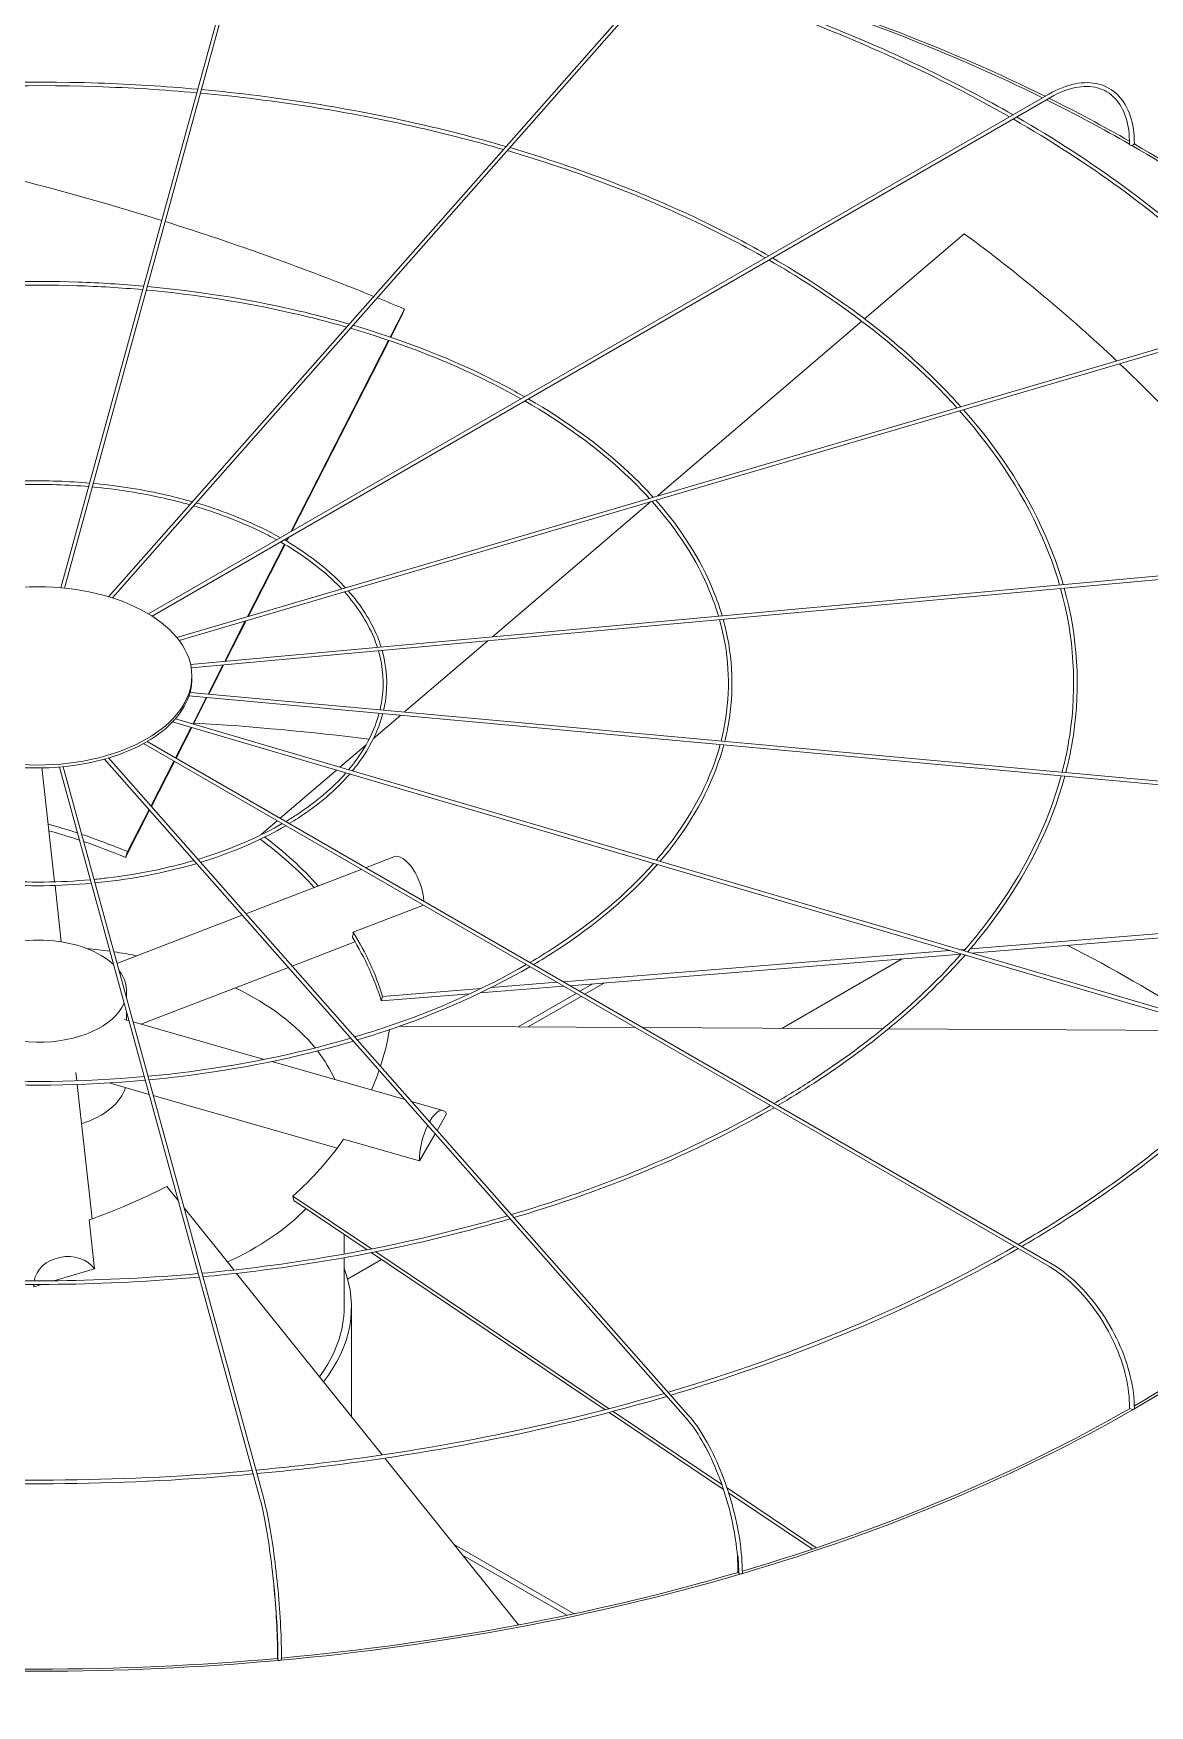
# Model space of a CAD drawing. Header units: millimetres. Extents: x -312439 to 477422, y -331570 to 212570.
# Drawn here: x 399142 to 399330.9, y 106191.7 to 106474.6 of the extents above; entities that cross this region are included whole.
import ezdxf

# ---------------------------------------------------------------- set-up
doc = ezdxf.new("R2010")
doc.units = ezdxf.units.MM

msp = doc.modelspace()

# ---------------------------------------------------------------- linework, layer by layer
at = {"color": 0, "linetype": 'Continuous', "lineweight": 0, "extrusion": (0, 0.816497, 0.57735)}
for p, q in [((399180.273, 106503.379), (399146.652, 106380.821)), ((399180.864, 106503.217), (399147.271, 106380.762)), ((399252.413, 106489.98), (399154.731, 106379.295)), ((399252.872, 106489.575), (399155.372, 106379.096)), ((399161.482, 106376.385), (399313.799, 106464.325)), ((399162.073, 106376.019), (399314.105, 106463.794)), ((399299.509, 106440.722), (399282.65, 106426.318)), ((399358.409, 106428.956), (399166.243, 106372.426)), ((399166.652, 106371.908), (399358.582, 106428.369)), ((399202.36, 106423.241), (399204.779, 106427.982)), ((399204.408, 106427.015), (399202.465, 106423.206)), ((399204.408, 106427.015), (399204.779, 106427.982)), ((399282.174, 106425.911), (399247.579, 106396.353)), ((399185.544, 106390.277), (399202.079, 106422.69)), ((399202.184, 106422.655), (399185.718, 106390.377)), ((399246.439, 106395.379), (399219.689, 106372.524)), ((399381.886, 106387.356), (399168.587, 106367.851)), ((399381.942, 106386.746), (399168.701, 106367.246)), ((399178.238, 106375.954), (399184.478, 106388.187)), ((399184.572, 106388.131), (399178.382, 106375.997)), ((399184.757, 106388.734), (399185.033, 106389.275)), ((399185.207, 106389.375), (399184.851, 106388.678)), ((399174.374, 106368.38), (399177.855, 106375.203)), ((399177.999, 106375.246), (399174.503, 106368.392)), ((399218.883, 106371.835), (399204.799, 106359.801)), ((399171.548, 106362.842), (399174.045, 106367.735)), ((399174.174, 106367.747), (399171.666, 106362.831)), ((399168.804, 106365.412), (399168.804, 106365.913)), ((399168.32, 106362.522), (399381.886, 106342.993)), ((399168.5, 106363.12), (399381.942, 106343.603)), ((399168.957, 106357.763), (399171.249, 106362.254)), ((399171.366, 106362.243), (399169.064, 106357.731)), ((399166.013, 106358.629), (399358.582, 106301.98)), ((399204.148, 106359.246), (399199.542, 106355.31)), ((399165.553, 106358.126), (399358.409, 106301.392)), ((399166.038, 106352.04), (399168.674, 106357.207)), ((399168.781, 106357.176), (399166.133, 106351.986)), ((399160.632, 106354.455), (399313.799, 106266.024)), ((399161.251, 106354.804), (399314.105, 106266.554)), ((399198.28, 106354.232), (399193.844, 106350.442)), ((399146.391, 106350.481), (399180.273, 106226.97)), ((399180.864, 106227.132), (399147.01, 106350.537)), ((399154.045, 106351.831), (399252.413, 106240.369)), ((399252.872, 106240.774), (399154.696, 106352.019)), ((399161.877, 106343.882), (399165.76, 106351.494)), ((399165.855, 106351.439), (399161.954, 106343.794)), ((399193.288, 106349.967), (399183.748, 106341.816)), ((399143.491, 106349.898), (399145.585, 106331.065)), ((399161.655, 106343.208), (399157.573, 106335.205)), ((399157.943, 106336.172), (399161.577, 106343.296)), ((399180.536, 106339.031), (399180.55, 106339.083)), ((399183.254, 106341.394), (399180.55, 106339.083)), ((399157.573, 106335.205), (399157.943, 106336.172)), ((399197.481, 106333.18), (399177.952, 106325.667)), ((399203.01, 106335.306), (399198.217, 106333.462)), ((399145.653, 106330.455), (399146.714, 106320.909)), ((399177.342, 106325.433), (399156.135, 106317.276)), ((399196.116, 106322.53), (399208.005, 106327.104)), ((399300.553, 106319.737), (399366.113, 106325.04)), ((399365.686, 106324.247), (399300.744, 106318.994)), ((399196.414, 106320.924), (399185.756, 106316.824)), ((399231.643, 106314.163), (399297.02, 106319.451)), ((399298.975, 106318.851), (399232.795, 106313.498)), ((399298.723, 106319.589), (399299.686, 106319.667)), ((399185.146, 106316.59), (399160.197, 106306.993)), ((399289.015, 106318.046), (399268.634, 106306.278)), ((399231.721, 106313.412), (399217.59, 106312.269)), ((399219.45, 106313.177), (399230.569, 106314.076)), ((399236.639, 106313.809), (399234.448, 106312.544)), ((399235.314, 106312.044), (399238.653, 106313.972)), ((399157.761, 106312.566), (399157.761, 106311.347)), ((399215.853, 106312.128), (399200.866, 106310.916)), ((399200.866, 106310.916), (399201.072, 106311.691)), ((399201.072, 106311.691), (399217.787, 106313.043)), ((399233.835, 106312.191), (399224.025, 106306.527)), ((399225.74, 106306.517), (399234.701, 106311.691)), ((399158.161, 106307.574), (399157.371, 106307.8)), ((399157.761, 106309.032), (399157.761, 106307.689)), ((399181.069, 106301.03), (399158.85, 106307.378)), ((399243.837, 106306.416), (399203.94, 106306.638)), ((399285.696, 106306.184), (399245.073, 106306.41)), ((399343.209, 106305.864), (399286.656, 106306.178)), ((399204.881, 106294.227), (399182.346, 106300.665)), ((399149.328, 106297.401), (399149.172, 106298.805)), ((399151.924, 106274.056), (399149.396, 106296.79)), ((399161.584, 106295.099), (399154.788, 106297.041)), ((399193.394, 106286.012), (399162.273, 106294.902)), ((399211.302, 106292.393), (399205.974, 106293.915)), ((399211.897, 106291.831), (399210.293, 106289.02)), ((399209.973, 106288.458), (399207.341, 106283.848)), ((399207.341, 106283.848), (399194.49, 106287.519)), ((399166.521, 106277.1), (399164.565, 106279.54)), ((399186.079, 106277.125), (399185.914, 106277.886)), ((399185.914, 106277.886), (399199.198, 106268.959)), ((399198.448, 106268.813), (399186.079, 106277.125)), ((399152.33, 106265.612), (399151.412, 106273.873)), ((399175.91, 106265.393), (399167.486, 106275.897)), ((399194.586, 106268.094), (399194.586, 106271.408)), ((399238.721, 106241.749), (399199.168, 106268.329)), ((399199.916, 106268.476), (399239.418, 106241.931)), ((399145.467, 106263.572), (399152.33, 106265.612)), ((399194.586, 106259.123), (399194.586, 106267.472)), ((399200.894, 106267.169), (399195.171, 106263.864)), ((399142.035, 106262.948), (399142.078, 106262.565)), ((399142.078, 106262.565), (399143.366, 106262.948)), ((399201.003, 106234.105), (399176.364, 106264.828)), ((399195.811, 106240.58), (399195.811, 106259.123)), ((399258.766, 106228.278), (399239.399, 106241.293)), ((399240.095, 106241.476), (399258.477, 106229.123)), ((399224.076, 106205.336), (399201.447, 106233.552)), ((399259.365, 106228.526), (399274.456, 106218.384)), ((399273.811, 106218.168), (399259.639, 106227.692)), ((399233.524, 106207.235), (399213.092, 106219.032)), ((399214.586, 106217.169), (399232.257, 106206.967))]:
    msp.add_line(p, q, dxfattribs=at)
at = {"color": 0, "linetype": 'Continuous', "lineweight": 0}
for centre, major_axis, ratio, start_param, end_param in [((399142.786, 106348.902), (-261.613, 0), 0.5773503, 4.0051997, 4.2408431), ((399142.786, 106348.902), (-262.225, 0), 0.5773503, 4.0050166, 4.2406095), ((399142.786, 106348.902), (-261.613, 0), 0.5773503, 3.9286416, 4.0018792), ((399142.786, 106348.902), (-262.225, 0), 0.5773503, 3.9309746, 4.001704), ((399143.156, 106307.185), (-236.033, 90.421), 0.5343599, 4.8289255, 5.0170065), ((399327.774, 106455.83), (0.306, -0.004), 0.5683066, 3.1415927, 3.9346429), ((399327.774, 106455.83), (0.306, -0.004), 0.5683066, 3.9346429, 5.5054392), ((399142.786, 106348.902), (-261.613, 0), 0.5773503, 3.7066773, 3.9265771), ((399327.99, 106455.955), (-0.306, 0), 0.5773503, 1.8326303, 3.1415927), ((399142.786, 106348.902), (-262.225, 0), 0.5773503, 3.705131, 3.9265633), ((399143.156, 106307.185), (-236.033, 90.421), 0.5343599, 4.6778989, 4.8264893), ((399142.991, 106306.993), (244.29, -64.884), 0.7560981, 0.9482496, 1.0897919), ((399143.156, 106307.185), (-236.033, 90.421), 0.5343599, 4.655659, 4.6753292), ((399142.991, 106306.993), (244.29, -64.884), 0.7560981, 0.7473423, 0.9452164), ((399142.677, 106365.412), (-26.126, 0), 0.5773503, 2.9880814, 3.1415927), ((399142.677, 106365.412), (-26.126, 0), 0.5773503, 2.6739221, 2.9809447), ((399142.677, 106365.412), (-26.126, 0), 0.5773503, 2.3597628, 2.6667854), ((399142.786, 106207.662), (-261.613, 0), 0.5773503, 4.4965959, 4.611374), ((399142.677, 106365.412), (-26.126, 0), 0.5773503, 2.0456036, 2.3526262), ((399142.677, 106365.412), (-26.126, 0), 0.5773503, 1.417285, 1.7243076), ((399137.997, 106349.287), (-5.494, -0.611), 0.8148193, 3.1415927, 3.239858), ((399142.677, 106365.412), (-26.126, 0), 0.5773503, 1.7314443, 2.0384669), ((399143.156, 106307.185), (56.639, -21.698), 0.5343599, 1.6636456, 1.7494756), ((399142.786, 106306.218), (-56.639, 21.698), 0.5343599, 4.7930664, 4.8825345), ((399143.156, 106307.185), (56.639, -21.698), 0.5343599, 1.5140664, 1.6514841), ((399142.991, 106306.993), (58.621, -15.57), 0.7560981, 1.0889957, 1.0897919), ((399142.991, 106306.993), (58.621, -15.57), 0.7560981, 0.8588781, 1.0770864), ((399142.786, 106306.218), (-56.639, 21.698), 0.5343599, 4.655659, 4.78086), ((399142.786, 106306.218), (58.621, -15.57), 0.7560981, 0.8715668, 1.0888975), ((399204.995, 106330.147), (-1.984, 5.159), 0.4527097, 4.0715694, 6.2831853), ((399142.786, 106306.218), (58.621, -15.57), 0.7560981, 0.4379774, 0.6726233), ((399142.991, 106306.993), (58.621, -15.57), 0.7560981, 0.4379774, 0.6748983), ((399142.786, 106312.566), (-14.976, 0), 0.5773503, 3.6916997, 5.4977871), ((399142.786, 106290.253), (-51.8, 0), 0.5773503, 4.4755897, 4.5522282), ((399142.786, 106290.253), (-51.8, 0), 0.5773503, 4.3841689, 4.46244), ((399142.786, 106207.662), (-261.613, 0), 0.5773503, 3.867145, 3.9833748), ((399142.786, 106312.566), (-14.976, 0), 0.5773503, 3.0357663, 3.5615783), ((399142.786, 106312.566), (-14.976, 0), 0.5773503, 0.1968015, 2.9056449), ((399142.786, 106290.253), (-51.8, 0), 0.5773503, 3.5810046, 4.0125195), ((399142.621, 106306.979), (59.282, 12.821), 0.7719474, 5.8595474, 5.99043), ((399142.786, 106290.253), (-51.8, 0), 0.5773503, 3.3906549, 3.5616615), ((399142.621, 106306.979), (59.282, 12.821), 0.7719474, 5.7736505, 5.8452628), ((399142.786, 106297.658), (-14.976, 0), 0.5773503, 2.0838772, 2.9778132), ((399209.784, 106287.078), (1.518, 5.315), 0.3621096, 5.9116388, 7.2697762), ((399209.784, 106287.078), (1.518, 5.315), 0.3621096, 1.1204156, 2.3231422), ((399142.621, 106306.979), (59.282, 12.821), 0.7719474, 5.3512156, 5.5881365), ((399142.415, 106307.158), (-56.425, -22.248), 0.5660586, 1.5074553, 1.7443762), ((399142.786, 106348.902), (-262.225, 0), 0.5773503, 2.0421116, 2.6702774), ((399142.786, 106348.902), (-261.613, 0), 0.5773503, 2.358999, 2.669365), ((399142.786, 106290.253), (-51.8, 0), 0.5773503, 2.2375498, 2.6358707), ((399147.575, 106263.149), (5.494, 0.611), 0.8148193, 0.440938, 2.9148909), ((399142.786, 106259.123), (-53.025, 0), 0.5773503, 2.7158894, 3.3569527), ((399147.575, 106263.149), (5.494, 0.611), 0.8148193, 3.0505707, 3.1356266), ((399142.786, 106259.123), (-51.8, 0), 0.5773503, 2.7364581, 3.1415927), ((399142.786, 106348.902), (-261.613, 0), 0.5773503, 2.0437737, 2.355024), ((399327.774, 106242.099), (-0.306, 0.004), 0.5862544, 0, 0.7932918), ((399327.99, 106241.974), (-0.306, 0), 0.5773503, 0.261834, 3.1415927), ((399142.786, 106348.902), (-261.613, 0), 0.5773503, 1.7289191, 2.0406845), ((399261.517, 106214.306), (-0.306, 0.003), 0.5885883, 0, 0.4763277), ((399261.656, 106214.148), (-0.306, 0), 0.5773503, 0, 3.1415927), ((399142.786, 106348.902), (-262.225, 0), 0.5773503, 1.7280308, 2.0415976), ((399142.786, 106348.902), (-262.225, 0), 0.5773503, 1.4139544, 1.727034), ((399142.786, 106348.902), (-261.613, 0), 0.5773503, 1.41439, 1.726367), ((399183.627, 106199.694), (-0.306, 0.001), 0.5898153, 0, 0.1588369), ((399183.675, 106199.519), (-0.306, 0), 0.5773503, 0, 3.1415927)]:
    msp.add_ellipse(centre, major_axis=major_axis, ratio=ratio, start_param=start_param, end_param=end_param, dxfattribs=at)
msp.add_ellipse((399142.677, 106365.913), major_axis=(-26.126, 0), ratio=0.5773503, dxfattribs=at)
at = {"color": 3, "linetype": 'Continuous', "lineweight": 0}
for start_param, end_param in [(0, 2.3561945), (2.3561945, 3.1415927)]:
    msp.add_ellipse((399142.786, 106208.162), major_axis=(-262.225, 0), ratio=0.5773503, start_param=start_param, end_param=end_param, dxfattribs=at)
at = {"color": 0, "linetype": 'Continuous', "lineweight": 0}
for points, knots in [([(399307.15, 106460.486), (399302.547, 106463.115), (399297.755, 106465.633), (399279.257, 106474.573), (399264.434, 106480.226), (399248.699, 106484.846)], [4.71777189, 4.71777189, 4.71777189, 4.71777189, 4.80086127, 4.80086127, 5.02732174, 5.02732174, 5.02732174, 5.02732174]), ([(399307.764, 106460.84), (399303.15, 106463.486), (399298.345, 106466.02), (399279.796, 106475.016), (399264.929, 106480.703), (399249.146, 106485.353)], [4.71590946, 4.71590946, 4.71590946, 4.71590946, 4.79913358, 4.79913358, 5.02600568, 5.02600568, 5.02600568, 5.02600568]), ([(399169.792, 106465.17), (399164.208, 106465.673), (399158.582, 106466.021), (399140.465, 106466.633), (399127.911, 106466.283), (399115.563, 106465.17)], [5.34296141, 5.34296141, 5.34296141, 5.34296141, 5.43938168, 5.43938168, 5.65261288, 5.65261288, 5.65261288, 5.65261288]), ([(399169.627, 106464.57), (399164.02, 106465.073), (399158.371, 106465.419), (399140.362, 106466.015), (399127.944, 106465.666), (399115.728, 106464.57)], [5.34359392, 5.34359392, 5.34359392, 5.34359392, 5.44060854, 5.44060854, 5.65198037, 5.65198037, 5.65198037, 5.65198037]), ([(399328.297, 106455.955), (399328.297, 106457.68), (399328.06, 106459.275), (399327.127, 106462.054), (399326.428, 106463.238), (399324.63, 106465.058), (399323.531, 106465.694), (399321.063, 106466.346), (399319.697, 106466.363), (399316.832, 106465.794), (399315.333, 106465.206), (399313.825, 106464.34), (399313.812, 106464.333), (399313.799, 106464.325)], [3.1415927, 3.1415927, 3.1415927, 3.1415927, 3.4557519, 3.4557519, 3.7699112, 3.7699112, 4.0826965, 4.0826965, 4.3954482, 4.3954482, 4.7096075, 4.7096075, 4.712389, 4.712389, 4.712389, 4.712389]), ([(399221.516, 106454.971), (399216.863, 106456.322), (399212.105, 106457.553), (399195.344, 106461.384), (399182.907, 106463.351), (399170.247, 106464.514)], [5.03177949, 5.03177949, 5.03177949, 5.03177949, 5.12085286, 5.12085286, 5.34001919, 5.34001919, 5.34001919, 5.34001919]), ([(399221.964, 106455.478), (399217.301, 106456.838), (399212.533, 106458.078), (399195.682, 106461.949), (399183.159, 106463.938), (399170.411, 106465.114)], [5.03001504, 5.03001504, 5.03001504, 5.03001504, 5.11913743, 5.11913743, 5.33939405, 5.33939405, 5.33939405, 5.33939405]), ([(399314.105, 106463.794), (399315.543, 106464.624), (399316.974, 106465.185), (399319.674, 106465.72), (399320.941, 106465.695), (399323.192, 106465.082), (399324.178, 106464.494), (399325.801, 106462.801), (399326.437, 106461.692), (399327.282, 106459.045), (399327.49, 106457.507), (399327.468, 106455.834)], [1.5707963, 1.5707963, 1.5707963, 1.5707963, 1.8880644, 1.8880644, 2.2053324, 2.2053324, 2.5226004, 2.5226004, 2.8398685, 2.8398685, 3.1571365, 3.1571365, 3.1571365, 3.1571365]), ([(399350.992, 106426.774), (399348.26, 106429.836), (399345.326, 106432.838), (399332.636, 106444.734), (399321.26, 106453.047), (399308.377, 106460.487)], [4.40270972, 4.40270972, 4.40270972, 4.40270972, 4.47899466, 4.47899466, 4.71221436, 4.71221436, 4.71221436, 4.71221436]), ([(399350.342, 106426.583), (399347.605, 106429.636), (399344.666, 106432.629), (399331.985, 106444.464), (399320.627, 106452.733), (399307.765, 106460.134)], [4.40451603, 4.40451603, 4.40451603, 4.40451603, 4.48100319, 4.48100319, 4.71406654, 4.71406654, 4.71406654, 4.71406654]), ([(399265.826, 106436.628), (399262.433, 106438.558), (399258.904, 106440.409), (399245.096, 106447.078), (399233.973, 106451.317), (399222.166, 106454.781)], [4.7196458, 4.7196458, 4.7196458, 4.7196458, 4.80114658, 4.80114658, 5.02763075, 5.02763075, 5.02763075, 5.02763075]), ([(399266.44, 106436.982), (399263.036, 106438.929), (399259.494, 106440.795), (399245.634, 106447.521), (399234.468, 106451.795), (399222.613, 106455.288)], [4.71715813, 4.71715813, 4.71715813, 4.71715813, 4.79884427, 4.79884427, 5.02587671, 5.02587671, 5.02587671, 5.02587671]), ([(399298.275, 106411.266), (399296.264, 106413.497), (399294.109, 106415.685), (399284.643, 106424.513), (399276.108, 106430.721), (399266.441, 106436.276)], [4.40671458, 4.40671458, 4.40671458, 4.40671458, 4.48133637, 4.48133637, 4.71470569, 4.71470569, 4.71470569, 4.71470569]), ([(399298.926, 106411.458), (399296.919, 106413.698), (399294.769, 106415.894), (399285.294, 106424.783), (399276.741, 106431.035), (399267.054, 106436.63)], [4.40429576, 4.40429576, 4.40429576, 4.40429576, 4.47865981, 4.47865981, 4.7122362, 4.7122362, 4.7122362, 4.7122362]), ([(399160.652, 106431.853), (399156.978, 106432.182), (399153.278, 106432.41), (399141.268, 106432.817), (399132.918, 106432.588), (399124.703, 106431.853)], [5.34408303, 5.34408303, 5.34408303, 5.34408303, 5.43906993, 5.43906993, 5.65149126, 5.65149126, 5.65149126, 5.65149126]), ([(399160.487, 106431.253), (399156.79, 106431.582), (399153.066, 106431.808), (399141.166, 106432.199), (399132.951, 106431.972), (399124.868, 106431.253)], [5.34503474, 5.34503474, 5.34503474, 5.34503474, 5.44090812, 5.44090812, 5.65053954, 5.65053954, 5.65053954, 5.65053954]), ([(399194.991, 106424.915), (399191.96, 106425.789), (399188.863, 106426.587), (399177.788, 106429.115), (399169.522, 106430.423), (399161.107, 106431.197)], [5.03439168, 5.03439168, 5.03439168, 5.03439168, 5.12127422, 5.12127422, 5.3396756, 5.3396756, 5.3396756, 5.3396756]), ([(399195.439, 106425.422), (399192.398, 106426.306), (399189.29, 106427.112), (399178.126, 106429.68), (399169.774, 106431.01), (399161.272, 106431.797)], [5.03173968, 5.03173968, 5.03173968, 5.03173968, 5.11870396, 5.11870396, 5.33874043, 5.33874043, 5.33874043, 5.33874043]), ([(399224.511, 106412.775), (399222.326, 106414.009), (399220.057, 106415.194), (399210.937, 106419.594), (399203.517, 106422.418), (399195.641, 106424.726)], [4.72327264, 4.72327264, 4.72327264, 4.72327264, 4.80171455, 4.80171455, 5.02817129, 5.02817129, 5.02817129, 5.02817129]), ([(399225.126, 106413.13), (399222.929, 106414.38), (399220.647, 106415.581), (399211.476, 106420.036), (399204.012, 106422.896), (399196.089, 106425.232)], [4.71952861, 4.71952861, 4.71952861, 4.71952861, 4.7982649, 4.7982649, 5.02554265, 5.02554265, 5.02554265, 5.02554265]), ([(399246.214, 106395.951), (399244.928, 106397.363), (399243.555, 106398.75), (399237.303, 106404.572), (399231.594, 106408.716), (399225.128, 106412.424)], [4.41096312, 4.41096312, 4.41096312, 4.41096312, 4.4820009, 4.4820009, 4.71586354, 4.71586354, 4.71586354, 4.71586354]), ([(399246.867, 106396.143), (399245.585, 106397.564), (399244.216, 106398.958), (399237.954, 106404.842), (399232.228, 106409.031), (399225.741, 106412.777)], [4.40730528, 4.40730528, 4.40730528, 4.40730528, 4.47799052, 4.47799052, 4.71216027, 4.71216027, 4.71216027, 4.71216027]), ([(399315.632, 106381.297), (399314.978, 106383.559), (399314.189, 106385.808), (399310.024, 106395.907), (399305.131, 106403.555), (399298.727, 106410.761)], [4.09258463, 4.09258463, 4.09258463, 4.09258463, 4.16074385, 4.16074385, 4.40108815, 4.40108815, 4.40108815, 4.40108815]), ([(399316.253, 106381.354), (399315.6, 106383.626), (399314.814, 106385.885), (399310.654, 106396.038), (399305.767, 106403.719), (399299.376, 106410.952)], [4.09145544, 4.09145544, 4.09145544, 4.09145544, 4.15925512, 4.15925512, 4.39870409, 4.39870409, 4.39870409, 4.39870409]), ([(399151.512, 106398.536), (399149.749, 106398.69), (399147.974, 106398.798), (399142.073, 106399.002), (399137.925, 106398.893), (399133.843, 106398.536)], [5.34742678, 5.34742678, 5.34742678, 5.34742678, 5.43812478, 5.43812478, 5.64814751, 5.64814751, 5.64814751, 5.64814751]), ([(399151.347, 106397.936), (399149.561, 106398.09), (399147.762, 106398.197), (399141.97, 106398.384), (399137.958, 106398.277), (399134.007, 106397.936)], [5.34934775, 5.34934775, 5.34934775, 5.34934775, 5.44178794, 5.44178794, 5.64622654, 5.64622654, 5.64622654, 5.64622654]), ([(399168.914, 106395.366), (399167.495, 106395.773), (399166.048, 106396.146), (399160.571, 106397.411), (399156.389, 106398.081), (399152.132, 106398.48)], [5.03687901, 5.03687901, 5.03687901, 5.03687901, 5.11739529, 5.11739529, 5.33679188, 5.33679188, 5.33679188, 5.33679188]), ([(399168.465, 106394.857), (399167.057, 106395.255), (399165.621, 106395.621), (399160.233, 106396.846), (399156.137, 106397.494), (399151.967, 106397.88)], [5.04221465, 5.04221465, 5.04221465, 5.04221465, 5.12251796, 5.12251796, 5.33864709, 5.33864709, 5.33864709, 5.33864709]), ([(399257.923, 106376.02), (399257.501, 106377.439), (399257.001, 106378.85), (399254.249, 106385.512), (399250.967, 106390.627), (399246.669, 106395.447)], [4.09685918, 4.09685918, 4.09685918, 4.09685918, 4.16111414, 4.16111414, 4.40251946, 4.40251946, 4.40251946, 4.40251946]), ([(399258.545, 106376.077), (399258.125, 106377.506), (399257.626, 106378.926), (399254.879, 106385.642), (399251.603, 106390.792), (399247.318, 106395.638)], [4.09510983, 4.09510983, 4.09510983, 4.09510983, 4.15888353, 4.15888353, 4.39893942, 4.39893942, 4.39893942, 4.39893942]), ([(399183.193, 106388.92), (399182.218, 106389.459), (399181.21, 106389.978), (399176.779, 106392.109), (399173.062, 106393.519), (399169.116, 106394.67)], [4.73414686, 4.73414686, 4.73414686, 4.73414686, 4.80339703, 4.80339703, 5.02979007, 5.02979007, 5.02979007, 5.02979007]), ([(399183.811, 106389.276), (399182.823, 106389.831), (399181.801, 106390.365), (399177.317, 106392.552), (399173.557, 106393.996), (399169.564, 106395.177)], [4.72658474, 4.72658474, 4.72658474, 4.72658474, 4.79652126, 4.79652126, 5.0245472, 5.0245472, 5.0245472, 5.0245472]), ([(399194.148, 106380.635), (399193.59, 106381.229), (399193.001, 106381.813), (399189.963, 106384.63), (399187.081, 106386.711), (399183.814, 106388.571)], [4.42373247, 4.42373247, 4.42373247, 4.42373247, 4.48397953, 4.48397953, 4.71933502, 4.71933502, 4.71933502, 4.71933502]), ([(399194.805, 106380.828), (399194.249, 106381.43), (399193.663, 106382.022), (399190.614, 106384.9), (399187.714, 106387.026), (399184.428, 106388.925)], [4.41624247, 4.41624247, 4.41624247, 4.41624247, 4.47598634, 4.47598634, 4.71193426, 4.71193426, 4.71193426, 4.71193426]), ([(399200.207, 106370.742), (399200.023, 106371.318), (399199.812, 106371.891), (399198.473, 106375.116), (399196.803, 106377.7), (399194.61, 106380.132)], [4.10975269, 4.10975269, 4.10975269, 4.10975269, 4.16221832, 4.16221832, 4.40682155, 4.40682155, 4.40682155, 4.40682155]), ([(399200.831, 106370.8), (399200.648, 106371.385), (399200.438, 106371.968), (399199.104, 106375.247), (399197.439, 106377.864), (399195.261, 106380.324)], [4.10592526, 4.10592526, 4.10592526, 4.10592526, 4.15777238, 4.15777238, 4.39963811, 4.39963811, 4.39963811, 4.39963811]), ([(399316.07, 106349.626), (399316.612, 106351.7), (399317.041, 106353.783), (399318.611, 106364.142), (399318.088, 106372.499), (399315.802, 106380.698)], [3.77736844, 3.77736844, 3.77736844, 3.77736844, 3.83971259, 3.83971259, 4.08656564, 4.08656564, 4.08656564, 4.08656564]), ([(399316.689, 106349.57), (399317.228, 106351.65), (399317.656, 106353.741), (399319.222, 106364.138), (399318.7, 106372.529), (399316.422, 106380.755)], [3.77834287, 3.77834287, 3.77834287, 3.77834287, 3.84027623, 3.84027623, 4.08549455, 4.08549455, 4.08549455, 4.08549455]), ([(399258.362, 106354.903), (399258.691, 106356.198), (399258.955, 106357.499), (399259.994, 106364.339), (399259.638, 106369.933), (399258.096, 106375.421)], [3.78111281, 3.78111281, 3.78111281, 3.78111281, 3.83956511, 3.83956511, 4.08781837, 4.08781837, 4.08781837, 4.08781837]), ([(399258.979, 106354.847), (399259.307, 106356.149), (399259.57, 106357.457), (399260.604, 106364.334), (399260.25, 106369.963), (399258.716, 106375.478)], [3.78251471, 3.78251471, 3.78251471, 3.78251471, 3.8404098, 3.8404098, 4.0861992, 4.0861992, 4.0861992, 4.0861992]), ([(399200.648, 106360.181), (399200.769, 106360.697), (399200.869, 106361.214), (399201.376, 106364.535), (399201.188, 106367.366), (399200.389, 106370.144)], [3.79241111, 3.79241111, 3.79241111, 3.79241111, 3.83910744, 3.83910744, 4.09159713, 4.09159713, 4.09159713, 4.09159713]), ([(399201.264, 106360.124), (399201.384, 106360.647), (399201.484, 106361.172), (399201.986, 106364.531), (399201.8, 106367.396), (399201.009, 106370.201)], [3.79485754, 3.79485754, 3.79485754, 3.79485754, 3.8407928, 3.8407928, 4.08828416, 4.08828416, 4.08828416, 4.08828416]), ([(399195.316, 106350.009), (399195.697, 106350.46), (399196.06, 106350.917), (399198.37, 106354.002), (399199.747, 106356.766), (399200.497, 106359.58)], [3.47410339, 3.47410339, 3.47410339, 3.47410339, 3.51894345, 3.51894345, 3.77424927, 3.77424927, 3.77424927, 3.77424927]), ([(399195.956, 106349.82), (399196.3, 106350.235), (399196.629, 106350.653), (399198.948, 106353.767), (399200.356, 106356.614), (399201.116, 106359.523)], [3.48078418, 3.48078418, 3.48078418, 3.48078418, 3.52099532, 3.52099532, 3.77722211, 3.77722211, 3.77722211, 3.77722211]), ([(399247.378, 106334.693), (399248.324, 106335.79), (399249.218, 106336.901), (399253.95, 106343.23), (399256.692, 106348.713), (399258.204, 106354.303)], [3.46491265, 3.46491265, 3.46491265, 3.46491265, 3.51947788, 3.51947788, 3.77207122, 3.77207122, 3.77207122, 3.77207122]), ([(399248.022, 106334.504), (399248.929, 106335.563), (399249.787, 106336.637), (399254.528, 106342.995), (399257.301, 106348.562), (399258.823, 106354.246)], [3.46836695, 3.46836695, 3.46836695, 3.46836695, 3.52050672, 3.52050672, 3.77360482, 3.77360482, 3.77360482, 3.77360482]), ([(399184.692, 106341.271), (399185.287, 106341.625), (399185.87, 106341.986), (399189.771, 106344.518), (399192.615, 106346.927), (399194.877, 106349.499)], [3.15594616, 3.15594616, 3.15594616, 3.15594616, 3.1998122, 3.1998122, 3.45718678, 3.45718678, 3.45718678, 3.45718678]), ([(399185.299, 106340.92), (399185.804, 106341.225), (399186.299, 106341.535), (399190.244, 106344.096), (399193.191, 106346.61), (399195.524, 106349.309)], [3.16311142, 3.16311142, 3.16311142, 3.16311142, 3.20013863, 3.20013863, 3.46418527, 3.46418527, 3.46418527, 3.46418527]), ([(399299.437, 106319.379), (399300.95, 106321.12), (399302.376, 106322.885), (399309.53, 106332.458), (399313.637, 106340.661), (399315.91, 106349.026)], [3.46185589, 3.46185589, 3.46185589, 3.46185589, 3.51965328, 3.51965328, 3.77134922, 3.77134922, 3.77134922, 3.77134922]), ([(399300.083, 106319.189), (399301.555, 106320.893), (399302.945, 106322.621), (399310.108, 106332.223), (399314.246, 106340.51), (399316.53, 106348.969)], [3.46418406, 3.46418406, 3.46418406, 3.46418406, 3.52033986, 3.52033986, 3.7723822, 3.7723822, 3.7723822, 3.7723822]), ([(399169.828, 106334.873), (399170.568, 106335.096), (399171.3, 106335.329), (399176.425, 106337.04), (399180.491, 106338.843), (399184.083, 106340.915)], [2.837842, 2.837842, 2.837842, 2.837842, 2.88061564, 2.88061564, 3.14113288, 3.14113288, 3.14113288, 3.14113288]), ([(399170.273, 106334.368), (399170.905, 106334.561), (399171.532, 106334.761), (399176.739, 106336.495), (399180.97, 106338.382), (399184.695, 106340.562)], [2.84298262, 2.84298262, 2.84298262, 2.84298262, 2.8793398, 2.8793398, 3.14846238, 3.14846238, 3.14846238, 3.14846238]), ([(399152.239, 106331.477), (399153.034, 106331.553), (399153.827, 106331.638), (399159.669, 106332.34), (399164.58, 106333.334), (399169.181, 106334.68)], [2.52003494, 2.52003494, 2.52003494, 2.52003494, 2.56128493, 2.56128493, 2.82541727, 2.82541727, 2.82541727, 2.82541727]), ([(399152.404, 106330.877), (399153.117, 106330.946), (399153.829, 106331.023), (399159.776, 106331.728), (399164.868, 106332.762), (399169.628, 106334.174)], [2.52186126, 2.52186126, 2.52186126, 2.52186126, 2.55867334, 2.55867334, 2.83065097, 2.83065097, 2.83065097, 2.83065097]), ([(399226.007, 106317.418), (399227.406, 106318.237), (399228.768, 106319.077), (399236.736, 106324.247), (399242.411, 106329.05), (399246.935, 106334.185)], [3.14877196, 3.14877196, 3.14877196, 3.14877196, 3.19991213, 3.19991213, 3.45646828, 3.45646828, 3.45646828, 3.45646828]), ([(399226.617, 106317.066), (399227.923, 106317.836), (399229.197, 106318.625), (399237.209, 106323.826), (399242.988, 106328.734), (399247.582, 106333.995)], [3.15241617, 3.15241617, 3.15241617, 3.15241617, 3.2000755, 3.2000755, 3.46000178, 3.46000178, 3.46000178, 3.46000178]), ([(399133.57, 106330.82), (399134.286, 106330.755), (399135.005, 106330.698), (399141.058, 106330.283), (399146.478, 106330.341), (399151.784, 106330.82)], [2.20116261, 2.20116261, 2.20116261, 2.20116261, 2.23802396, 2.23802396, 2.51122637, 2.51122637, 2.51122637, 2.51122637]), ([(399133.735, 106331.42), (399134.486, 106331.353), (399135.239, 106331.294), (399141.185, 106330.9), (399146.456, 106330.96), (399151.62, 106331.42)], [2.2030547, 2.2030547, 2.2030547, 2.2030547, 2.24193573, 2.24193573, 2.50933428, 2.50933428, 2.50933428, 2.50933428]), ([(399195.973, 106321.655), (399196.031, 106321.874), (399196.076, 106322.126), (399196.109, 106322.445), (399196.113, 106322.487), (399196.116, 106322.53)], [27.2141577, 27.2141577, 27.2141577, 27.2141577, 28.9150445, 28.9150445, 29.1719106, 29.1719106, 29.1719106, 29.1719106]), ([(399267.321, 106293.565), (399269.524, 106294.849), (399271.667, 106296.167), (399283.701, 106303.977), (399292.208, 106311.174), (399298.993, 106318.871)], [3.14637947, 3.14637947, 3.14637947, 3.14637947, 3.19994276, 3.19994276, 3.45622926, 3.45622926, 3.45622926, 3.45622926]), ([(399196.353, 106304.816), (399198.005, 106305.309), (399199.637, 106305.824), (399210.06, 106309.302), (399218.202, 106312.911), (399225.397, 106317.063)], [2.8326444, 2.8326444, 2.8326444, 2.8326444, 2.88031456, 2.88031456, 3.14136267, 3.14136267, 3.14136267, 3.14136267]), ([(399196.799, 106304.311), (399198.343, 106304.774), (399199.869, 106305.256), (399210.374, 106308.757), (399218.681, 106312.45), (399226.009, 106316.709)], [2.83524734, 2.83524734, 2.83524734, 2.83524734, 2.87967423, 2.87967423, 3.14504801, 3.14504801, 3.14504801, 3.14504801]), ([(399267.931, 106293.212), (399270.041, 106294.448), (399272.096, 106295.715), (399284.174, 106303.555), (399292.785, 106310.858), (399299.64, 106318.681)], [3.14882268, 3.14882268, 3.14882268, 3.14882268, 3.20005174, 3.20005174, 3.4585926, 3.4585926, 3.4585926, 3.4585926]), ([(399161.379, 106298.16), (399163.073, 106298.318), (399164.761, 106298.498), (399176.595, 106299.915), (399186.465, 106301.913), (399195.705, 106304.625)], [2.51666009, 2.51666009, 2.51666009, 2.51666009, 2.56064993, 2.56064993, 2.826424, 2.826424, 2.826424, 2.826424]), ([(399161.544, 106297.56), (399163.156, 106297.712), (399164.764, 106297.883), (399176.703, 106299.303), (399186.752, 106301.342), (399196.152, 106304.118)], [2.517588, 2.517588, 2.517588, 2.517588, 2.55933958, 2.55933958, 2.82905034, 2.82905034, 2.82905034, 2.82905034]), ([(399308.625, 106269.718), (399311.635, 106271.469), (399314.562, 106273.267), (399330.662, 106283.715), (399341.997, 106293.304), (399351.042, 106303.559)], [3.14512292, 3.14512292, 3.14512292, 3.14512292, 3.19995757, 3.19995757, 3.45603404, 3.45603404, 3.45603404, 3.45603404]), ([(399309.236, 106269.365), (399312.152, 106271.068), (399314.991, 106272.815), (399331.135, 106283.294), (399342.575, 106292.987), (399351.69, 106303.369)], [3.14696065, 3.14696065, 3.14696065, 3.14696065, 3.20003933, 3.20003933, 3.45780979, 3.45780979, 3.45780979, 3.45780979]), ([(399124.431, 106297.503), (399125.933, 106297.366), (399127.441, 106297.247), (399139.571, 106296.422), (399150.361, 106296.543), (399160.924, 106297.503)], [2.20014358, 2.20014358, 2.20014358, 2.20014358, 2.23901367, 2.23901367, 2.5122454, 2.5122454, 2.5122454, 2.5122454]), ([(399124.595, 106298.103), (399126.133, 106297.964), (399127.675, 106297.843), (399139.698, 106297.04), (399150.339, 106297.162), (399160.76, 106298.103)], [2.20108803, 2.20108803, 2.20108803, 2.20108803, 2.24097619, 2.24097619, 2.51130095, 2.51130095, 2.51130095, 2.51130095]), ([(399222.878, 106274.761), (399225.442, 106275.522), (399227.974, 106276.319), (399243.695, 106281.564), (399255.913, 106286.979), (399266.71, 106293.211)], [2.8309089, 2.8309089, 2.8309089, 2.8309089, 2.8802112, 2.8802112, 3.14143931, 3.14143931, 3.14143931, 3.14143931]), ([(399223.325, 106274.255), (399225.78, 106274.986), (399228.206, 106275.751), (399244.009, 106281.019), (399256.392, 106286.518), (399267.322, 106292.857)], [2.8326515, 2.8326515, 2.8326515, 2.8326515, 2.87978381, 2.87978381, 3.14390081, 3.14390081, 3.14390081, 3.14390081]), ([(399170.519, 106264.843), (399173.112, 106265.083), (399175.696, 106265.358), (399193.521, 106267.489), (399208.349, 106270.493), (399222.23, 106274.569)], [2.51553267, 2.51553267, 2.51553267, 2.51553267, 2.56043494, 2.56043494, 2.82676017, 2.82676017, 2.82676017, 2.82676017]), ([(399170.683, 106264.243), (399173.195, 106264.477), (399175.698, 106264.742), (399193.628, 106266.877), (399208.636, 106269.921), (399222.677, 106274.063)], [2.51615458, 2.51615458, 2.51615458, 2.51615458, 2.55956039, 2.55956039, 2.82851318, 2.82851318, 2.82851318, 2.82851318]), ([(399249.395, 106244.714), (399252.874, 106245.744), (399256.308, 106246.824), (399277.326, 106253.836), (399293.616, 106261.055), (399308.013, 106269.364)], [2.83000203, 2.83000203, 2.83000203, 2.83000203, 2.88015896, 2.88015896, 3.14141755, 3.14141755, 3.14141755, 3.14141755]), ([(399249.842, 106244.208), (399253.212, 106245.209), (399256.54, 106246.257), (399277.64, 106253.291), (399294.095, 106260.594), (399308.625, 106269.011)], [2.83131179, 2.83131179, 2.83131179, 2.83131179, 2.87983823, 2.87983823, 3.14326557, 3.14326557, 3.14326557, 3.14326557]), ([(399313.799, 106266.024), (399315.236, 106265.194), (399316.68, 106264.095), (399319.426, 106261.467), (399320.729, 106259.94), (399323.062, 106256.61), (399324.092, 106254.808), (399325.772, 106251.114), (399326.423, 106249.221), (399327.282, 106245.539), (399327.49, 106243.749), (399327.468, 106242.103)], [1.5707963, 1.5707963, 1.5707963, 1.5707963, 1.8880644, 1.8880644, 2.2053324, 2.2053324, 2.5226004, 2.5226004, 2.8398685, 2.8398685, 3.1571365, 3.1571365, 3.1571365, 3.1571365]), ([(399328.297, 106241.974), (399328.297, 106243.699), (399328.06, 106245.554), (399327.142, 106249.349), (399326.459, 106251.289), (399324.715, 106255.067), (399323.654, 106256.906), (399321.254, 106260.305), (399319.915, 106261.866), (399317.088, 106264.559), (399315.599, 106265.691), (399314.105, 106266.554)], [3.1415927, 3.1415927, 3.1415927, 3.1415927, 3.4557519, 3.4557519, 3.7699112, 3.7699112, 4.0840704, 4.0840704, 4.3982297, 4.3982297, 4.712389, 4.712389, 4.712389, 4.712389]), ([(399115.291, 106264.186), (399117.58, 106263.978), (399119.876, 106263.795), (399138.084, 106262.561), (399154.244, 106262.746), (399170.064, 106264.186)], [2.19980176, 2.19980176, 2.19980176, 2.19980176, 2.23934285, 2.23934285, 2.51258722, 2.51258722, 2.51258722, 2.51258722]), ([(399115.455, 106264.786), (399117.78, 106264.575), (399120.111, 106264.392), (399138.211, 106263.179), (399154.223, 106263.365), (399169.899, 106264.786)], [2.20043103, 2.20043103, 2.20043103, 2.20043103, 2.24065263, 2.24065263, 2.51195795, 2.51195795, 2.51195795, 2.51195795]), ([(399179.656, 106231.537), (399183.149, 106231.86), (399186.629, 106232.229), (399210.444, 106235.075), (399230.227, 106239.082), (399248.747, 106244.523)], [2.51495522, 2.51495522, 2.51495522, 2.51495522, 2.56032682, 2.56032682, 2.8268898, 2.8268898, 2.8268898, 2.8268898]), ([(399179.82, 106230.937), (399183.232, 106231.254), (399186.631, 106231.613), (399210.551, 106234.463), (399230.515, 106238.511), (399249.194, 106244.016)], [2.51542291, 2.51542291, 2.51542291, 2.51542291, 2.55967055, 2.55967055, 2.82820543, 2.82820543, 2.82820543, 2.82820543]), ([(399252.413, 106240.369), (399253.327, 106239.333), (399254.247, 106238.029), (399256.008, 106235.002), (399256.848, 106233.278), (399258.353, 106229.592), (399259.018, 106227.631), (399260.105, 106223.671), (399260.527, 106221.673), (399261.086, 106217.841), (399261.223, 106216.008), (399261.211, 106214.337), (399261.211, 106214.323), (399261.21, 106214.308)], [6.2831853, 6.2831853, 6.2831853, 6.2831853, 6.5978301, 6.5978301, 6.9149527, 6.9149527, 7.2322207, 7.2322207, 7.5494887, 7.5494887, 7.8667568, 7.8667568, 7.8695255, 7.8695255, 7.8695255, 7.8695255]), ([(399261.962, 106214.148), (399261.962, 106215.864), (399261.811, 106217.745), (399261.224, 106221.661), (399260.787, 106223.695), (399259.671, 106227.722), (399258.992, 106229.714), (399257.455, 106233.463), (399256.598, 106235.22), (399254.787, 106238.332), (399253.833, 106239.686), (399252.872, 106240.774)], [4.712389, 4.712389, 4.712389, 4.712389, 5.0265482, 5.0265482, 5.3407075, 5.3407075, 5.6548668, 5.6548668, 5.969026, 5.969026, 6.2831853, 6.2831853, 6.2831853, 6.2831853]), ([(399106.319, 106231.48), (399109.428, 106231.198), (399112.548, 106230.952), (399136.723, 106229.329), (399158.104, 106229.579), (399179.036, 106231.48)], [2.20011555, 2.20011555, 2.20011555, 2.20011555, 2.24049017, 2.24049017, 2.51227343, 2.51227343, 2.51227343, 2.51227343]), ([(399106.154, 106230.88), (399109.229, 106230.6), (399112.313, 106230.355), (399136.596, 106228.712), (399158.126, 106228.96), (399179.201, 106230.88)], [2.19964371, 2.19964371, 2.19964371, 2.19964371, 2.23950729, 2.23950729, 2.51274527, 2.51274527, 2.51274527, 2.51274527]), ([(399180.273, 106226.97), (399180.592, 106225.81), (399180.912, 106224.379), (399181.522, 106221.113), (399181.813, 106219.276), (399182.334, 106215.387), (399182.563, 106213.337), (399182.939, 106209.227), (399183.085, 106207.169), (399183.278, 106203.251), (399183.325, 106201.392), (399183.32, 106199.716), (399183.32, 106199.705), (399183.32, 106199.695)], [0, 0, 0, 0, 0.3152669, 0.3152669, 0.6325349, 0.6325349, 0.949803, 0.949803, 1.267071, 1.267071, 1.584339, 1.584339, 1.5863402, 1.5863402, 1.5863402, 1.5863402]), ([(399183.981, 106199.519), (399183.981, 106201.223), (399183.929, 106203.113), (399183.728, 106207.084), (399183.578, 106209.164), (399183.195, 106213.312), (399182.962, 106215.38), (399182.434, 106219.303), (399182.14, 106221.157), (399181.519, 106224.474), (399181.192, 106225.935), (399180.864, 106227.132)], [4.712389, 4.712389, 4.712389, 4.712389, 5.0265482, 5.0265482, 5.3407075, 5.3407075, 5.6548668, 5.6548668, 5.969026, 5.969026, 6.2831853, 6.2831853, 6.2831853, 6.2831853]), ([(399183.368, 106199.519), (399183.368, 106201.211), (399183.317, 106203.091), (399183.116, 106207.044), (399182.967, 106209.116), (399182.652, 106212.531), (399182.51, 106213.877), (399182.353, 106215.193)], [4.71238898, 4.71238898, 4.71238898, 4.71238898, 5.02654825, 5.02654825, 5.34070751, 5.34070751, 5.54584713, 5.54584713, 5.54584713, 5.54584713])]:
    msp.add_open_spline(points, degree=3, knots=knots, dxfattribs=at)
msp.add_open_spline([(399261.349, 106214.148), (399261.349, 106215.088), (399261.303, 106216.083), (399261.212, 106217.115)], degree=3, dxfattribs=at)

doc.saveas('drawing.dxf')
